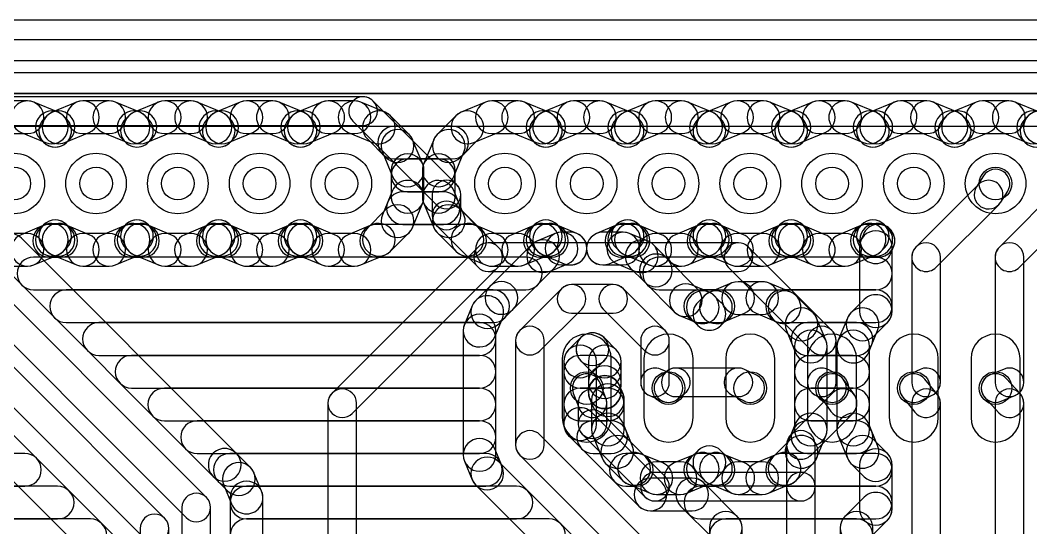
# Model space of a CAD drawing. Extents: x 0 to 108, y 0 to 85.
# Drawn here: x 56.06 to 87.45, y 69.32 to 85.08 of the extents above; entities that cross this region are included whole.
import ezdxf

# ---------------------------------------------------------------- set-up
doc = ezdxf.new("R2010")
doc.units = 0
for name, color, linetype in [('16', 174, 'CONTINUOUS'), ('17', 94, 'CONTINUOUS'), ('20', 178, 'CONTINUOUS'), ('44', 250, 'CONTINUOUS')]:
    doc.layers.add(name, color=color, linetype=linetype)

# ---------------------------------------------------------------- blocks, each defined once
blk = doc.blocks.new('ROUNDP')
blk.add_circle((0, 0), 0.5)
blk = doc.blocks.new('LONGP120')
blk.add_lwpolyline([(-0.6, -0.5), (0.6, -0.5, 1), (0.6, 0.5), (-0.6, 0.5, 1)], format="xyb", close=True)

msp = doc.modelspace()

# ---------------------------------------------------------------- linework, layer by layer
at = {"layer": '16'}
for points in [[(1.1176, 83.4544), (106.5024, 83.4544, 1), (106.5024, 84.4704), (1.1176, 84.4704, 1)], [(1.1176, 82.804), (106.5024, 82.804, 1), (106.5024, 83.82), (1.1176, 83.82, 1)], [(19.2557, 81.788), (91.2343, 81.788, 1), (91.2343, 82.804), (19.2557, 82.804, 1)], [(66.7131, 82.7024), (31.0896, 82.7024, 1), (31.0896, 81.8134), (66.7131, 81.8134, 1)], [(56.2892, 82.5754), (55.4708, 82.5754, 1), (55.4708, 81.5594), (56.2892, 81.5594, 1)], [(57.2398, 82.2235), (56.4836, 82.5367, 1), (56.0948, 81.5981), (56.851, 81.2848, 1)], [(57.8164, 82.5367), (57.0602, 82.2235, 1), (57.449, 81.2848), (58.2052, 81.5981, 1)], [(58.8292, 82.5754), (58.0108, 82.5754, 1), (58.0108, 81.5594), (58.8292, 81.5594, 1)], [(59.7798, 82.2235), (59.0236, 82.5367, 1), (58.6348, 81.5981), (59.391, 81.2848, 1)], [(60.3564, 82.5367), (59.6002, 82.2235, 1), (59.989, 81.2848), (60.7452, 81.5981, 1)], [(61.3692, 82.5754), (60.5508, 82.5754, 1), (60.5508, 81.5594), (61.3692, 81.5594, 1)], [(62.3198, 82.2235), (61.5636, 82.5367, 1), (61.1748, 81.5981), (61.931, 81.2848, 1)], [(62.8964, 82.5367), (62.1402, 82.2235, 1), (62.529, 81.2848), (63.2852, 81.5981, 1)], [(63.9092, 82.5754), (63.0908, 82.5754, 1), (63.0908, 81.5594), (63.9092, 81.5594, 1)], [(64.8598, 82.2235), (64.1036, 82.5367, 1), (63.7148, 81.5981), (64.471, 81.2848, 1)], [(65.4364, 82.5367), (64.6802, 82.2235, 1), (65.069, 81.2848), (65.8252, 81.5981, 1)], [(66.4492, 82.5754), (65.6308, 82.5754, 1), (65.6308, 81.5594), (66.4492, 81.5594, 1)], [(67.3998, 82.2235), (66.6436, 82.5367, 1), (66.2548, 81.5981), (67.011, 81.2848, 1)], [(69.6182, 79.9814), (67.0274, 82.5722, 1), (66.3988, 81.9436), (68.9896, 79.3528, 1)], [(70.5164, 82.5367), (69.7602, 82.2235, 1), (70.149, 81.2848), (70.9052, 81.5981, 1)], [(71.5292, 82.5754), (70.7108, 82.5754, 1), (70.7108, 81.5594), (71.5292, 81.5594, 1)], [(72.4798, 82.2235), (71.7236, 82.5367, 1), (71.3348, 81.5981), (72.091, 81.2848, 1)], [(73.0564, 82.5367), (72.3002, 82.2235, 1), (72.689, 81.2848), (73.4452, 81.5981, 1)], [(74.0692, 82.5754), (73.2508, 82.5754, 1), (73.2508, 81.5594), (74.0692, 81.5594, 1)], [(75.0198, 82.2235), (74.2636, 82.5367, 1), (73.8748, 81.5981), (74.631, 81.2848, 1)], [(75.5964, 82.5367), (74.8402, 82.2235, 1), (75.229, 81.2848), (75.9852, 81.5981, 1)], [(76.6092, 82.5754), (75.7908, 82.5754, 1), (75.7908, 81.5594), (76.6092, 81.5594, 1)], [(77.5598, 82.2235), (76.8036, 82.5367, 1), (76.4148, 81.5981), (77.171, 81.2848, 1)], [(78.1364, 82.5367), (77.3802, 82.2235, 1), (77.769, 81.2848), (78.5252, 81.5981, 1)], [(79.1492, 82.5754), (78.3308, 82.5754, 1), (78.3308, 81.5594), (79.1492, 81.5594, 1)], [(80.0998, 82.2235), (79.3436, 82.5367, 1), (78.9548, 81.5981), (79.711, 81.2848, 1)], [(80.6764, 82.5367), (79.9202, 82.2235, 1), (80.309, 81.2848), (81.0652, 81.5981, 1)], [(81.6892, 82.5754), (80.8708, 82.5754, 1), (80.8708, 81.5594), (81.6892, 81.5594, 1)], [(82.6398, 82.2235), (81.8836, 82.5367, 1), (81.4948, 81.5981), (82.251, 81.2848, 1)], [(83.2164, 82.5367), (82.4602, 82.2235, 1), (82.849, 81.2848), (83.6052, 81.5981, 1)], [(84.2292, 82.5754), (83.4108, 82.5754, 1), (83.4108, 81.5594), (84.2292, 81.5594, 1)], [(85.1798, 82.2235), (84.4236, 82.5367, 1), (84.0348, 81.5981), (84.791, 81.2848, 1)], [(85.7564, 82.5367), (85.0002, 82.2235, 1), (85.389, 81.2848), (86.1452, 81.5981, 1)], [(86.7692, 82.5754), (85.9508, 82.5754, 1), (85.9508, 81.5594), (86.7692, 81.5594, 1)], [(87.7198, 82.2235), (86.9636, 82.5367, 1), (86.5748, 81.5981), (87.331, 81.2848, 1)], [(88.2964, 82.5367), (87.5402, 82.2235, 1), (87.929, 81.2848), (88.6852, 81.5981, 1)], [(57.5092, 82.0088), (57.4046, 82.1134, 1), (56.6862, 81.395), (56.7908, 81.2904, 1)], [(56.8954, 82.1134), (56.7908, 82.0088, 1), (57.5092, 81.2904), (57.6138, 81.395, 1)], [(60.0492, 82.0088), (59.9446, 82.1134, 1), (59.2262, 81.395), (59.3308, 81.2904, 1)], [(59.4354, 82.1134), (59.3308, 82.0088, 1), (60.0492, 81.2904), (60.1538, 81.395, 1)], [(62.5892, 82.0088), (62.4846, 82.1134, 1), (61.7662, 81.395), (61.8708, 81.2904, 1)], [(61.9754, 82.1134), (61.8708, 82.0088, 1), (62.5892, 81.2904), (62.6938, 81.395, 1)], [(65.1292, 82.0088), (65.0246, 82.1134, 1), (64.3062, 81.395), (64.4108, 81.2904, 1)], [(64.5154, 82.1134), (64.4108, 82.0088, 1), (65.1292, 81.2904), (65.2338, 81.395, 1)], [(68.1434, 81.5346), (67.5646, 82.1134, 1), (66.8462, 81.395), (67.425, 80.8162, 1)], [(69.5954, 82.1134), (69.0166, 81.5346, 1), (69.735, 80.8162), (70.3138, 81.395, 1)], [(72.7492, 82.0088), (72.6446, 82.1134, 1), (71.9262, 81.395), (72.0308, 81.2904, 1)], [(72.1354, 82.1134), (72.0308, 82.0088, 1), (72.7492, 81.2904), (72.8538, 81.395, 1)], [(75.2892, 82.0088), (75.1846, 82.1134, 1), (74.4662, 81.395), (74.5708, 81.2904, 1)], [(74.6754, 82.1134), (74.5708, 82.0088, 1), (75.2892, 81.2904), (75.3938, 81.395, 1)], [(77.8292, 82.0088), (77.7246, 82.1134, 1), (77.0062, 81.395), (77.1108, 81.2904, 1)], [(77.2154, 82.1134), (77.1108, 82.0088, 1), (77.8292, 81.2904), (77.9338, 81.395, 1)], [(80.3692, 82.0088), (80.2646, 82.1134, 1), (79.5462, 81.395), (79.6508, 81.2904, 1)], [(79.7554, 82.1134), (79.6508, 82.0088, 1), (80.3692, 81.2904), (80.4738, 81.395, 1)], [(82.9092, 82.0088), (82.8046, 82.1134, 1), (82.0862, 81.395), (82.1908, 81.2904, 1)], [(82.2954, 82.1134), (82.1908, 82.0088, 1), (82.9092, 81.2904), (83.0138, 81.395, 1)], [(85.4492, 82.0088), (85.3446, 82.1134, 1), (84.6262, 81.395), (84.7308, 81.2904, 1)], [(84.8354, 82.1134), (84.7308, 82.0088, 1), (85.4492, 81.2904), (85.5538, 81.395, 1)], [(87.9892, 82.0088), (87.8846, 82.1134, 1), (87.1662, 81.395), (87.2708, 81.2904, 1)], [(87.3754, 82.1134), (87.2708, 82.0088, 1), (87.9892, 81.2904), (88.0938, 81.395, 1)], [(67.6796, 80.772), (69.4804, 80.772, 1), (69.4804, 81.788), (67.6796, 81.788, 1)], [(68.5667, 80.6136), (68.2535, 81.3698, 1), (67.3148, 80.981), (67.6281, 80.2248, 1)], [(68.9065, 81.3698), (68.5933, 80.6136, 1), (69.5319, 80.2248), (69.8451, 80.981, 1)], [(68.6054, 79.6008), (68.6054, 80.4192, 1), (67.5894, 80.4192), (67.5894, 79.6008, 1)], [(68.0974, 79.756), (69.0626, 79.756, 1), (69.0626, 80.772), (68.0974, 80.772, 1)], [(68.5546, 80.4192), (68.5546, 79.6008, 1), (69.5706, 79.6008), (69.5706, 80.4192, 1)], [(86.5203, 79.4303), (86.7362, 79.7732, 1), (85.9838, 80.2468), (85.7679, 79.9039, 1)], [(68.2535, 78.6502), (68.5667, 79.4064, 1), (67.6281, 79.7952), (67.3148, 79.039, 1)], [(68.5933, 79.4064), (68.9065, 78.6502, 1), (69.8451, 79.039), (69.5319, 79.7952, 1)], [(69.7484, 79.0194), (69.7484, 79.6671, 1), (68.8594, 79.6671), (68.8594, 79.0194, 1)], [(84.5153, 77.4097), (86.4584, 79.3528, 1), (85.8298, 79.9814), (83.8867, 78.0383, 1)], [(88.4206, 79.9814), (86.4775, 78.0383, 1), (87.1061, 77.4097), (89.0492, 79.3528, 1)], [(67.9513, 78.74), (69.2087, 78.74, 1), (69.2087, 79.756), (67.9513, 79.756, 1)], [(70.9136, 78.0383), (69.6182, 79.3337, 1), (68.9896, 78.7051), (70.285, 77.4097, 1)], [(67.5646, 77.9066), (68.1434, 78.4854, 1), (67.425, 79.2038), (66.8462, 78.625, 1)], [(69.0166, 78.4854), (69.5954, 77.9066, 1), (70.3138, 78.625), (69.735, 79.2038, 1)], [(50.854, 78.0574), (59.9218, 68.9896, 1), (60.5504, 69.6182), (51.4826, 78.686, 1)], [(57.4046, 77.9066), (57.5092, 78.0112, 1), (56.7908, 78.7296), (56.6862, 78.625, 1)], [(56.7908, 78.0112), (56.8954, 77.9066, 1), (57.6138, 78.625), (57.5092, 78.7296, 1)], [(59.9446, 77.9066), (60.0492, 78.0112, 1), (59.3308, 78.7296), (59.2262, 78.625, 1)], [(59.3308, 78.0112), (59.4354, 77.9066, 1), (60.1538, 78.625), (60.0492, 78.7296, 1)], [(62.4846, 77.9066), (62.5892, 78.0112, 1), (61.8708, 78.7296), (61.7662, 78.625, 1)], [(61.8708, 78.0112), (61.9754, 77.9066, 1), (62.6938, 78.625), (62.5892, 78.7296, 1)], [(65.0246, 77.9066), (65.1292, 78.0112, 1), (64.4108, 78.7296), (64.3062, 78.625, 1)], [(64.4108, 78.0112), (64.5154, 77.9066, 1), (65.2338, 78.625), (65.1292, 78.7296, 1)], [(72.6446, 77.9066), (72.7492, 78.0112, 1), (72.0308, 78.7296), (71.9262, 78.625, 1)], [(72.0308, 78.0112), (72.1354, 77.9066, 1), (72.8538, 78.625), (72.7492, 78.7296, 1)], [(75.1846, 77.9066), (75.2892, 78.0112, 1), (74.5708, 78.7296), (74.4662, 78.625, 1)], [(74.5708, 78.0112), (74.6754, 77.9066, 1), (75.3938, 78.625), (75.2892, 78.7296, 1)], [(77.7246, 77.9066), (77.8292, 78.0112, 1), (77.1108, 78.7296), (77.0062, 78.625, 1)], [(77.1108, 78.0112), (77.2154, 77.9066, 1), (77.9338, 78.625), (77.8292, 78.7296, 1)], [(80.2646, 77.9066), (80.3692, 78.0112, 1), (79.6508, 78.7296), (79.5462, 78.625, 1)], [(79.6508, 78.0112), (79.7554, 77.9066, 1), (80.4738, 78.625), (80.3692, 78.7296, 1)], [(82.8046, 77.9066), (82.9092, 78.0112, 1), (82.1908, 78.7296), (82.0862, 78.625, 1)], [(82.1908, 78.0112), (82.2954, 77.9066, 1), (83.0138, 78.625), (82.9092, 78.7296, 1)], [(56.4836, 77.4833), (57.2398, 77.7965, 1), (56.851, 78.7351), (56.0948, 78.4219, 1)], [(56.9638, 77.724), (57.3362, 77.724, 1), (57.3362, 78.74), (56.9638, 78.74, 1)], [(57.0602, 77.7965), (57.8164, 77.4833, 1), (58.2052, 78.4219), (57.449, 78.7351, 1)], [(59.0236, 77.4833), (59.7798, 77.7965, 1), (59.391, 78.7351), (58.6348, 78.4219, 1)], [(59.5038, 77.724), (59.8762, 77.724, 1), (59.8762, 78.74), (59.5038, 78.74, 1)], [(59.6002, 77.7965), (60.3564, 77.4833, 1), (60.7452, 78.4219), (59.989, 78.7351, 1)], [(61.5636, 77.4833), (62.3198, 77.7965, 1), (61.931, 78.7351), (61.1748, 78.4219, 1)], [(62.0438, 77.724), (62.4162, 77.724, 1), (62.4162, 78.74), (62.0438, 78.74, 1)], [(62.1402, 77.7965), (62.8964, 77.4833, 1), (63.2852, 78.4219), (62.529, 78.7351, 1)], [(64.1036, 77.4833), (64.8598, 77.7965, 1), (64.471, 78.7351), (63.7148, 78.4219, 1)], [(64.5838, 77.724), (64.9562, 77.724, 1), (64.9562, 78.74), (64.5838, 78.74, 1)], [(64.6802, 77.7965), (65.4364, 77.4833, 1), (65.8252, 78.4219), (65.069, 78.7351, 1)], [(66.6436, 77.4833), (67.3998, 77.7965, 1), (67.011, 78.7351), (66.2548, 78.4219, 1)], [(67.1238, 77.724), (70.0362, 77.724, 1), (70.0362, 78.74), (67.1238, 78.74, 1)], [(69.7602, 77.7965), (70.5164, 77.4833, 1), (70.9052, 78.4219), (70.149, 78.7351, 1)], [(71.7236, 77.4833), (72.4798, 77.7965, 1), (72.091, 78.7351), (71.3348, 78.4219, 1)], [(72.2038, 77.724), (72.5762, 77.724, 1), (72.5762, 78.74), (72.2038, 78.74, 1)], [(72.685, 78.46), (72.1108, 78.2222, 1), (72.4996, 77.2836), (73.0738, 77.5214, 1)], [(72.3002, 77.7965), (72.9644, 77.5214, 1), (73.3532, 78.46), (72.689, 78.7352, 1)], [(73.1588, 78.4987), (72.8794, 78.4987, 1), (72.8794, 77.4827), (73.1588, 77.4827, 1)], [(74.3556, 77.5214), (75.0198, 77.7965, 1), (74.631, 78.7352), (73.9668, 78.46, 1)], [(74.7962, 78.4987), (74.1612, 78.4987, 1), (74.1612, 77.4827), (74.7962, 77.4827, 1)], [(74.7438, 77.724), (75.1162, 77.724, 1), (75.1162, 78.74), (74.7438, 78.74, 1)], [(75.5648, 78.2222), (74.9906, 78.46, 1), (74.6018, 77.5214), (75.176, 77.2836, 1)], [(74.8402, 77.7965), (75.5964, 77.4833, 1), (75.9852, 78.4219), (75.229, 78.7351, 1)], [(76.8036, 77.4833), (77.5598, 77.7965, 1), (77.171, 78.7351), (76.4148, 78.4219, 1)], [(77.2838, 77.724), (77.6562, 77.724, 1), (77.6562, 78.74), (77.2838, 78.74, 1)], [(77.3802, 77.7965), (78.1364, 77.4833, 1), (78.5252, 78.4219), (77.769, 78.7351, 1)], [(79.3436, 77.4833), (80.0998, 77.7965, 1), (79.711, 78.7351), (78.9548, 78.4219, 1)], [(79.8238, 77.724), (80.1962, 77.724, 1), (80.1962, 78.74), (79.8238, 78.74, 1)], [(79.9202, 77.7965), (80.6764, 77.4833, 1), (81.0652, 78.4219), (80.309, 78.7351, 1)], [(81.8836, 77.4833), (82.6398, 77.7965, 1), (82.251, 78.7351), (81.4948, 78.4219, 1)], [(82.3638, 77.724), (82.7206, 77.724, 1), (82.7206, 78.74), (82.3638, 78.74, 1)], [(82.2536, 78.4319), (82.1696, 78.2291, 1), (83.1082, 77.8403), (83.1922, 78.0431, 1)], [(82.1309, 78.0347), (82.1309, 76.0515, 1), (83.1469, 76.0515), (83.1469, 78.0347, 1)], [(82.4602, 77.7965), (82.5285, 77.7682, 1), (82.9173, 78.7069), (82.849, 78.7352, 1)], [(61.8458, 70.2659), (54.0734, 78.0383, 1), (53.4448, 77.4097), (61.2172, 69.6373, 1)], [(62.7756, 71.6351), (56.0988, 78.3118, 1), (55.3804, 77.5934), (62.0571, 70.9167, 1)], [(55.7396, 77.4446), (56.2892, 77.4446, 1), (56.2892, 78.4606), (55.7396, 78.4606, 1)], [(58.0108, 77.4446), (58.8292, 77.4446, 1), (58.8292, 78.4606), (58.0108, 78.4606, 1)], [(60.5508, 77.4446), (61.3692, 77.4446, 1), (61.3692, 78.4606), (60.5508, 78.4606, 1)], [(63.0908, 77.4446), (63.9092, 77.4446, 1), (63.9092, 78.4606), (63.0908, 78.4606, 1)], [(65.6308, 77.4446), (66.4492, 77.4446, 1), (66.4492, 78.4606), (65.6308, 78.4606, 1)], [(70.285, 78.0383), (65.7511, 73.5044, 1), (66.3797, 72.8758), (70.9136, 77.4097, 1)], [(78.3717, 78.1685), (70.5993, 78.1685, 1), (70.5993, 77.2795), (78.3717, 77.2795, 1)], [(70.7108, 77.4446), (71.5292, 77.4446, 1), (71.5292, 78.4606), (70.7108, 78.4606, 1)], [(71.946, 78.1121), (70.6506, 76.8167, 1), (71.3691, 76.0983), (72.6645, 77.3937, 1)], [(76.169, 77.6727), (75.7296, 78.1121, 1), (75.0111, 77.3937), (75.4506, 76.9542, 1)], [(75.7908, 77.4446), (76.6092, 77.4446, 1), (76.6092, 78.4606), (75.7908, 78.4606, 1)], [(78.3308, 77.4446), (79.1492, 77.4446, 1), (79.1492, 78.4606), (78.3308, 78.4606, 1)], [(81.2768, 75.4475), (78.686, 78.0383, 1), (78.0574, 77.4097), (80.6482, 74.8189, 1)], [(80.8708, 77.4446), (81.6892, 77.4446, 1), (81.6892, 78.4606), (80.8708, 78.4606, 1)], [(84.6455, 73.8378), (84.6455, 77.724, 1), (83.7565, 77.724), (83.7565, 73.8378, 1)], [(86.3473, 77.724), (86.3473, 73.8378, 1), (87.2363, 73.8378), (87.2363, 77.724, 1)], [(49.9242, 76.6882), (58.3148, 68.2976, 1), (59.0332, 69.0161), (50.6427, 77.4066, 1)], [(56.4762, 76.708), (71.7684, 76.708, 1), (71.7684, 77.724), (56.4762, 77.724, 1)], [(77.0959, 76.7458), (76.169, 77.6727, 1), (75.4506, 76.9542), (76.3775, 76.0274, 1)], [(75.9072, 76.708), (82.6389, 76.708, 1), (82.6389, 77.724), (75.9072, 77.724, 1)], [(70.6506, 76.8167), (70.2112, 76.3773, 1), (70.9296, 75.6588), (71.3691, 76.0983, 1)], [(78.1717, 76.9233), (77.4809, 76.6372, 1), (77.8697, 75.6985), (78.5605, 75.9847, 1)], [(79.1139, 76.962), (78.3661, 76.962, 1), (78.3661, 75.946), (79.1139, 75.946, 1)], [(79.9991, 76.6372), (79.3083, 76.9233, 1), (78.9195, 75.9847), (79.6103, 75.6985, 1)], [(57.4922, 75.692), (70.7524, 75.692, 1), (70.7524, 76.708), (57.4922, 76.708, 1)], [(72.209, 74.8189), (73.5044, 76.1143, 1), (72.8758, 76.7429), (71.5804, 75.4475, 1)], [(73.1901, 75.9841), (74.4855, 75.9841, 1), (74.4855, 76.8731), (73.1901, 76.8731, 1)], [(74.1712, 76.1143), (75.4666, 74.8189, 1), (76.0952, 75.4475), (74.7998, 76.7429, 1)], [(77.4591, 76.6372), (76.9311, 76.8559, 1), (76.5423, 75.9172), (77.0703, 75.6985, 1)], [(77.1871, 75.692), (77.7529, 75.692, 1), (77.7529, 76.708), (77.1871, 76.708, 1)], [(77.8292, 76.3218), (77.6239, 76.5271, 1), (76.9055, 75.8086), (77.1108, 75.6033, 1)], [(77.3161, 76.5271), (77.1108, 76.3218, 1), (77.8292, 75.6033), (78.0345, 75.8086, 1)], [(79.7271, 75.692), (82.6389, 75.692, 1), (82.6389, 76.708), (79.7271, 76.708, 1)], [(80.6927, 75.9983), (80.1639, 76.5271, 1), (79.4455, 75.8086), (79.9742, 75.2799, 1)], [(70.1011, 76.2125), (69.8633, 75.6383, 1), (70.8019, 75.2495), (71.0397, 75.8237, 1)], [(82.2797, 76.4107), (81.8673, 75.9983, 1), (82.5858, 75.2799), (82.9981, 75.6922, 1)], [(81.0889, 75.1427), (80.8028, 75.8335, 1), (79.8641, 75.4447), (80.1503, 74.7539, 1)], [(81.7572, 75.8335), (81.4711, 75.1427, 1), (82.4097, 74.7539), (82.6959, 75.4447, 1)], [(58.5082, 74.676), (70.3326, 74.676, 1), (70.3326, 75.692), (58.5082, 75.692, 1)], [(69.8246, 75.4439), (69.8246, 71.584, 1), (70.8406, 71.584), (70.8406, 75.4439, 1)], [(80.522, 74.676), (82.038, 74.676, 1), (82.038, 75.692), (80.522, 75.692, 1)], [(72.3392, 71.8947), (72.3392, 75.1332, 1), (71.4502, 75.1332), (71.4502, 71.8947, 1)], [(73.816, 74.1269), (74.1964, 74.5073, 1), (73.4779, 75.2257), (73.0976, 74.8454, 1)], [(73.8371, 74.3585), (73.8385, 74.3585, 1), (73.8385, 75.3745), (73.8371, 75.3745, 1)], [(73.4792, 74.5073), (73.8596, 74.1269, 1), (74.578, 74.8454), (74.1977, 75.2257, 1)], [(75.3364, 75.1332), (75.3364, 73.8378, 1), (76.2254, 73.8378), (76.2254, 75.1332, 1)], [(81.1276, 72.3717), (81.1276, 74.9483, 1), (80.1116, 74.9483), (80.1116, 72.3717, 1)], [(81.407, 73.8378), (81.407, 75.1332, 1), (80.518, 75.1332), (80.518, 73.8378, 1)], [(81.4324, 74.9483), (81.4324, 72.3717, 1), (82.4484, 72.3717), (82.4484, 74.9483, 1)], [(73.9648, 72.5417), (73.9648, 74.4862, 1), (72.9488, 74.4862), (72.9488, 72.5417, 1)], [(73.7108, 74.4862), (73.7108, 73.8446, 1), (74.7268, 73.8446), (74.7268, 74.4862, 1)], [(59.5242, 73.66), (70.3326, 73.66, 1), (70.3326, 74.676), (59.5242, 74.676, 1)], [(73.4568, 73.66), (74.2188, 73.66, 1), (74.2188, 74.676), (73.4568, 74.676, 1)], [(80.6196, 73.66), (81.9404, 73.66, 1), (81.9404, 74.676), (80.6196, 74.676, 1)], [(74.2535, 73.3474), (74.0757, 73.8173, 1), (73.2443, 73.5027), (73.4221, 73.0328, 1)], [(73.7108, 73.8489), (73.7082, 73.5447, 1), (74.7242, 73.5361), (74.7268, 73.8402, 1)], [(75.6073, 73.4286), (76.0264, 73.2508, 1), (76.3736, 74.0692), (75.9545, 74.247, 1)], [(76.1557, 74.1887), (75.9271, 74.0109, 1), (76.4729, 73.3091), (76.7015, 73.4869, 1)], [(78.3717, 74.2823), (76.4286, 74.2823, 1), (76.4286, 73.3933), (78.3717, 73.3933, 1)], [(78.1785, 73.4375), (78.5468, 73.2597, 1), (78.9332, 74.0603), (78.5649, 74.2381, 1)], [(80.7453, 73.45), (81.0628, 73.2722, 1), (81.4972, 74.0478), (81.1797, 74.2256, 1)], [(81.9739, 73.4457), (81.6437, 73.9156, 1), (80.9163, 73.4044), (81.2465, 72.9345, 1)], [(84.013, 74.2406), (83.632, 74.0628, 1), (84.008, 73.2572), (84.389, 73.435, 1)], [(84.5463, 73.47), (84.1653, 73.9399, 1), (83.4747, 73.3801), (83.8557, 72.9102, 1)], [(86.6226, 74.2488), (86.1908, 74.071, 1), (86.5292, 73.249), (86.961, 73.4268, 1)], [(87.1191, 73.4909), (86.6873, 73.9608, 1), (86.0327, 73.3592), (86.4645, 72.8893, 1)], [(73.7452, 73.35), (73.7478, 73.3436, 1), (74.6898, 73.7244), (74.6872, 73.7308, 1)], [(73.7108, 73.534), (73.7108, 73.5271, 1), (74.7268, 73.5271), (74.7268, 73.534, 1)], [(73.7495, 73.3327), (73.8511, 73.0874, 1), (74.7897, 73.4762), (74.6881, 73.7215, 1)], [(73.8124, 73.2818), (73.8124, 72.3717, 1), (74.8284, 72.3717), (74.8284, 73.2818, 1)], [(60.5402, 72.644), (70.3326, 72.644, 1), (70.3326, 73.66), (60.5402, 73.66, 1)], [(65.6209, 73.1901), (65.6209, 64.77, 1), (66.5099, 64.77), (66.5099, 73.1901, 1)], [(73.4568, 72.644), (74.3204, 72.644, 1), (74.3204, 73.66), (73.4568, 73.66, 1)], [(74.2823, 72.5424), (74.2823, 73.1901, 1), (73.3933, 73.1901), (73.3933, 72.5424, 1)], [(81.2959, 73.5044), (80.0005, 72.209, 1), (80.6291, 71.5804), (81.9245, 72.8758, 1)], [(80.6196, 72.644), (81.9404, 72.644, 1), (81.9404, 73.66), (80.6196, 73.66, 1)], [(83.7565, 73.1901), (83.7565, 68.6562, 1), (84.6455, 68.6562), (84.6455, 73.1901, 1)], [(86.3473, 73.1901), (86.3473, 61.5315, 1), (87.2363, 61.5315), (87.2363, 73.1901, 1)], [(75.9997, 70.7172), (73.816, 72.901, 1), (73.0976, 72.1825), (75.2813, 69.9988, 1)], [(76.0952, 70.9136), (74.1521, 72.8567, 1), (73.5235, 72.2281), (75.4666, 70.285, 1)], [(73.8511, 72.1773), (74.1372, 71.4865, 1), (75.0759, 71.8753), (74.7897, 72.5661, 1)], [(80.8028, 71.4865), (81.0889, 72.1773, 1), (80.1503, 72.5661), (79.8641, 71.8753, 1)], [(81.4711, 72.1773), (81.7572, 71.4865, 1), (82.6959, 71.8753), (82.4097, 72.5661, 1)], [(61.5562, 71.628), (70.3326, 71.628, 1), (70.3326, 72.644), (61.5562, 72.644, 1)], [(73.8625, 71.628), (74.418, 71.628, 1), (74.418, 72.644), (73.8625, 72.644, 1)], [(80.522, 71.628), (82.038, 71.628, 1), (82.038, 72.644), (80.522, 72.644, 1)], [(75.4475, 68.9705), (72.209, 72.209, 1), (71.5804, 71.5804), (74.8189, 68.3419, 1)], [(79.8703, 71.8947), (79.8703, 70.5993, 1), (80.7593, 70.5993), (80.7593, 71.8947, 1)], [(69.8633, 71.3896), (70.1011, 70.8154, 1), (71.0397, 71.2042), (70.8019, 71.7784, 1)], [(74.2473, 71.3217), (74.7761, 70.7929, 1), (75.4945, 71.5114), (74.9658, 72.0401, 1)], [(80.1639, 70.7929), (80.6927, 71.3217, 1), (79.9742, 72.0401), (79.4455, 71.5114, 1)], [(81.8673, 71.3217), (82.2797, 70.9093, 1), (82.9981, 71.6278), (82.5858, 72.0401, 1)], [(46.2534, 70.612), (56.2109, 70.612, 1), (56.2109, 71.628), (46.2534, 71.628, 1)], [(63.215, 71.1957), (62.7756, 71.6351, 1), (62.0571, 70.9167), (62.4966, 70.4772, 1)], [(62.5722, 70.612), (70.5248, 70.612, 1), (70.5248, 71.628), (62.5722, 71.628, 1)], [(74.8785, 70.612), (75.2129, 70.612, 1), (75.2129, 71.628), (74.8785, 71.628, 1)], [(74.9409, 70.6828), (75.6317, 70.3967, 1), (76.0205, 71.3353), (75.3297, 71.6215, 1)], [(76.7683, 70.3967), (77.4591, 70.6828, 1), (77.0703, 71.6215), (76.3795, 71.3353, 1)], [(77.1871, 70.612), (77.7529, 70.612, 1), (77.7529, 71.628), (77.1871, 71.628, 1)], [(77.6239, 70.7929), (77.8292, 70.9982, 1), (77.1108, 71.7167), (76.9055, 71.5114, 1)], [(77.1108, 70.9982), (77.3161, 70.7929, 1), (78.0345, 71.5114), (77.8292, 71.7167, 1)], [(77.4809, 70.6828), (78.1717, 70.3967, 1), (78.5605, 71.3353), (77.8697, 71.6215, 1)], [(79.3083, 70.3967), (79.9991, 70.6828, 1), (79.6103, 71.6215), (78.9195, 71.3353, 1)], [(79.7271, 70.612), (82.6389, 70.612, 1), (82.6389, 71.628), (79.7271, 71.628, 1)], [(82.1309, 71.2685), (82.1309, 69.9134, 1), (83.1469, 69.9134), (83.1469, 71.2685, 1)], [(63.5629, 70.4567), (63.3251, 71.0309, 1), (62.3865, 70.6421), (62.6243, 70.0679, 1)], [(70.2112, 70.6506), (73.4497, 67.4121, 1), (74.1681, 68.1306), (70.9296, 71.3691, 1)], [(75.8261, 70.358), (76.5739, 70.358, 1), (76.5739, 71.374), (75.8261, 71.374, 1)], [(78.3661, 70.358), (79.1139, 70.358, 1), (79.1139, 71.374), (78.3661, 71.374, 1)], [(80.3148, 71.0438), (75.7809, 71.0438, 1), (75.7809, 70.1548), (80.3148, 70.1548, 1)], [(79.8703, 70.5993), (79.8703, 64.1223, 1), (80.7593, 64.1223), (80.7593, 70.5993, 1)], [(63.6016, 61.8685), (63.6016, 70.2623, 1), (62.5856, 70.2623), (62.5856, 61.8685, 1)], [(76.9365, 70.866), (75.6405, 70.866, 1), (75.6405, 69.85), (76.9365, 69.85, 1)], [(78.3372, 69.6757), (77.2957, 70.7172, 1), (76.5773, 69.9988), (77.6188, 68.9573, 1)], [(46.2534, 69.596), (57.2269, 69.596, 1), (57.2269, 70.612), (46.2534, 70.612, 1)], [(61.976, 62.1792), (61.976, 69.9516, 1), (61.087, 69.9516), (61.087, 62.1792, 1)], [(63.0936, 69.596), (71.4763, 69.596, 1), (71.4763, 70.612), (63.0936, 70.612, 1)], [(77.1905, 69.596), (82.6389, 69.596, 1), (82.6389, 70.612), (77.1905, 70.612, 1)], [(82.2797, 70.2726), (81.6828, 69.6757, 1), (82.4012, 68.9573), (82.9981, 69.5542, 1)], [(59.7916, 69.3039), (59.7916, 62.8269, 1), (60.6806, 62.8269), (60.6806, 69.3039, 1)], [(78.486, 68.3499), (78.486, 69.3165, 1), (77.47, 69.3165), (77.47, 68.3499, 1)], [(81.534, 69.3165), (81.534, 68.4639, 1), (82.55, 68.4639), (82.55, 69.3165, 1)], [(46.2534, 68.58), (58.2429, 68.58, 1), (58.2429, 69.596), (46.2534, 69.596, 1)], [(63.0936, 68.58), (72.4923, 68.58, 1), (72.4923, 69.596), (63.0936, 69.596, 1)], [(77.978, 68.58), (82.042, 68.58, 1), (82.042, 69.596), (77.978, 69.596, 1)]]:
    msp.add_lwpolyline(points, format="xyb", close=True, dxfattribs=at)
at = {"layer": '20'}
msp.add_line((107.62, 85.08), (0, 85.08), dxfattribs=at)
at = {"layer": '44'}
for centre in [(55.88, 80.01), (58.42, 80.01), (60.96, 80.01), (63.5, 80.01), (66.04, 80.01), (71.12, 80.01), (73.66, 80.01), (76.2, 80.01), (78.74, 80.01), (81.28, 80.01), (83.82, 80.01), (86.36, 80.01), (73.66, 73.66), (76.2, 73.66), (78.74, 73.66), (81.28, 73.66), (83.82, 73.66), (86.36, 73.66)]:
    msp.add_circle(centre, 0.508, dxfattribs=at)

# ---------------------------------------------------------------- block references
at = {"layer": '17', "rotation": 90}
for name, p, xscale, yscale in [('ROUNDP', (55.88, 80.01), 1.8796, 1.8796), ('ROUNDP', (58.42, 80.01), 1.8796, 1.8796), ('ROUNDP', (60.96, 80.01), 1.8796, 1.8796), ('ROUNDP', (63.5, 80.01), 1.8796, 1.8796), ('ROUNDP', (66.04, 80.01), 1.8796, 1.8796), ('ROUNDP', (71.12, 80.01), 1.8796, 1.8796), ('ROUNDP', (73.66, 80.01), 1.8796, 1.8796), ('ROUNDP', (76.2, 80.01), 1.8796, 1.8796), ('ROUNDP', (78.74, 80.01), 1.8796, 1.8796), ('ROUNDP', (81.28, 80.01), 1.8796, 1.8796), ('ROUNDP', (83.82, 80.01), 1.8796, 1.8796), ('ROUNDP', (86.36, 80.01), 1.8796, 1.8796), ('LONGP120', (73.66, 73.66), 1.524, 1.524), ('LONGP120', (76.2, 73.66), 1.524, 1.524), ('LONGP120', (78.74, 73.66), 1.524, 1.524), ('LONGP120', (81.28, 73.66), 1.524, 1.524), ('LONGP120', (83.82, 73.66), 1.524, 1.524), ('LONGP120', (86.36, 73.66), 1.524, 1.524)]:
    msp.add_blockref(name, p, dxfattribs=dict(at, xscale=xscale, yscale=yscale))

doc.saveas('drawing.dxf')
